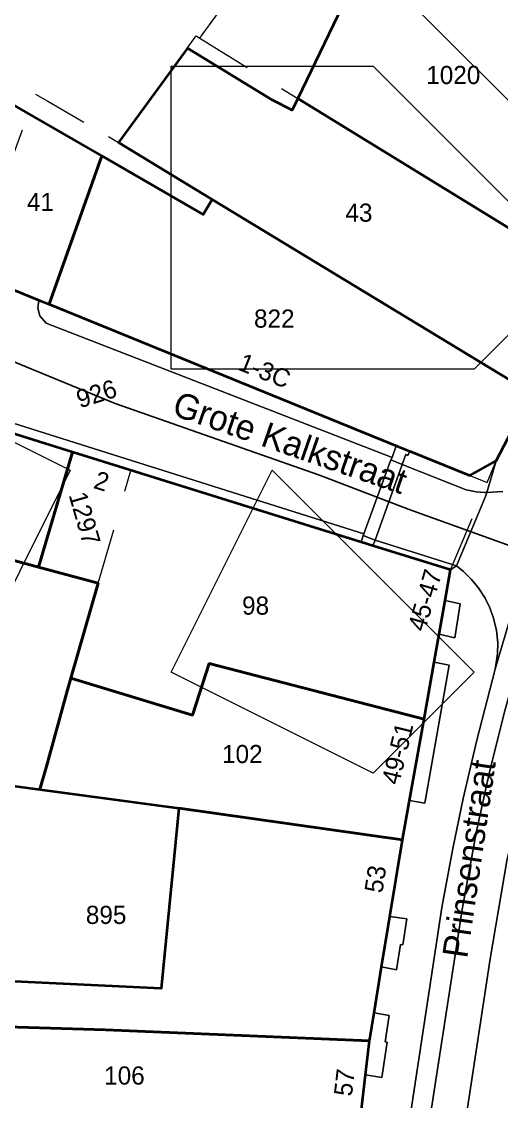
# Model space of a CAD drawing. Header units: metres. Extents: x 0 to 105485, y 0 to 425721.
# Drawn here: x 104725.1 to 104748.9, y 425176.3 to 425229.7 of the extents above; entities that cross this region are included whole.
import ezdxf
from ezdxf.enums import TextEntityAlignment as Align

# ---------------------------------------------------------------- set-up
doc = ezdxf.new("R2010")
doc.units = ezdxf.units.M
doc.header["$MEASUREMENT"] = 0
doc.linetypes.add('KG-PERCEEL-SO', pattern=[19, 5.5, -4, 5.5, -4])
for name, color, linetype, lineweight in [('B-XX-IE-MEUBILAIR-G', 7, 'Continuous', 18), ('B-XX-KG-GRENS_PERCEEL-G', 150, 'KG-PERCEEL-SO', 18), ('B-XX-KG-GRENS_PERCEEL-T', 150, 'KG-PERCEEL-SO', 18), ('B-XX-OG-BEBOUWING-G', 7, 'Continuous', 35), ('B-XX-OG-BEBOUWING_HUISNUMMER-T', 7, 'Continuous', 18), ('B-XX-OG-BEBOUWING_STRAATNAAM-T', 7, 'Continuous', 18), ('B-XX-OG-GRENS-G', 7, 'Continuous', 18), ('B-XX-OG-TERREIN_ERF-G', 7, 'Continuous', 18), ('B-XX-VH-GESLOTENVERHARDING_BETON-G', 10, 'Continuous', 18), ('B-XX-VH-OPENVERHARDING-G', 90, 'Continuous', 18)]:
    doc.layers.add(name, color=color, linetype=linetype, lineweight=lineweight)
doc.layers.add('GIS-WEGVAKKEN', color=2, linetype='Continuous')

msp = doc.modelspace()

# ---------------------------------------------------------------- linework, layer by layer
at = {"layer": 'B-XX-IE-MEUBILAIR-G', "color": 0, "true_color": 0x604a38}
for points in [[(104742.617, 425209.031, 3.311), (104742.617, 425209.031, 4.811)], [(104741.688, 425205.407, 3.321), (104741.688, 425205.407, 4.821)], [(104748.021, 425203.968, 3.415), (104748.021, 425203.968, 4.915)], [(104745.575, 425183.68, 3.321), (104745.575, 425183.68, 4.821)]]:
    msp.add_polyline3d(points, dxfattribs=at)
at = {"layer": 'B-XX-KG-GRENS_PERCEEL-G', "ltscale": 0.5, "flags": 128}
for points in [[(104733.92, 425228.894), (104734.041, 425229.06), (104739.579, 425236.665)], [(104729.895, 425223.724), (104732.689, 425227.561), (104733.741, 425229.005)], [(104733.741, 425229.005), (104733.92, 425228.894)], [(104733.92, 425228.894), (104737.568, 425226.636), (104753.398, 425216.935)], [(104722.101, 425228.256), (104725.788, 425226.117)], [(104722.566, 425217.302), (104725.788, 425226.117)], [(104725.788, 425226.117), (104726.387, 425225.77), (104729.402, 425224.021)], [(104726.459, 425215.718), (104729.402, 425224.021)], [(104729.402, 425224.021), (104729.471, 425223.981)], [(104729.471, 425223.981), (104729.895, 425223.724)], [(104729.895, 425223.724), (104740.094, 425217.557), (104750.345, 425211.344)], [(104722.566, 425217.302), (104726.459, 425215.718)], [(104726.459, 425215.718), (104726.559, 425215.677), (104747.281, 425207.239)], [(104748.599, 425207.97), (104750.345, 425211.344)], [(104719.308, 425210.991), (104727.608, 425208.39)], [(104727.608, 425208.39), (104726.73, 425205.482), (104725.923, 425202.706)], [(104727.608, 425208.39), (104730.501, 425207.483)], [(104748.152, 425206.902), (104748.599, 425207.97)], [(104728.89, 425201.904), (104730.501, 425207.483)], [(104730.501, 425207.483), (104730.727, 425207.412), (104746.339, 425202.574)], [(104746.339, 425202.574), (104748.152, 425206.902)], [(104747.281, 425207.239), (104748.152, 425206.902)], [(104717.431, 425205.003), (104725.923, 425202.706)], [(104725.923, 425202.706), (104728.89, 425201.904)], [(104745.021, 425195.184), (104746.339, 425202.574)], [(104727.534, 425197.208), (104728.89, 425201.904)], [(104727.534, 425197.208), (104733.55, 425195.382), (104734.38, 425197.934), (104745.021, 425195.184)], [(104725.995, 425191.701), (104726.379, 425193.015), (104727.369, 425196.638), (104727.534, 425197.208)], [(104743.954, 425189.208), (104745.021, 425195.184)], [(104717.058, 425192.904), (104725.995, 425191.701)], [(104725.995, 425191.701), (104732.877, 425190.774), (104743.954, 425189.208)], [(104742.316, 425179.223), (104743.81, 425188.397), (104743.954, 425189.208)], [(104718.677, 425180.12), (104729.248, 425179.794), (104742.316, 425179.223)], [(104741.819, 425174.912), (104742.316, 425179.223)]]:
    msp.add_lwpolyline(points, dxfattribs=at)
at = {"layer": 'B-XX-OG-BEBOUWING-G', "ltscale": 0.5}
for points in [[(104758.266, 425225.748), (104758.307, 425225.819), (104747.814, 425232.601), (104747.692, 425232.395), (104745.117, 425233.851), (104743.152, 425234.994), (104738.764, 425225.902), (104753.399, 425216.935), (104754.551, 425219.044), (104754.704, 425218.952), (104757.309, 425223.691), (104757.161, 425223.811)], [(104734.531, 425220.911), (104750.335, 425211.324), (104751.58, 425213.603), (104753.399, 425216.935), (104738.764, 425225.902), (104738.487, 425225.329), (104737.525, 425225.815), (104733.302, 425228.402), (104729.894, 425223.723)], [(104729.062, 425223.062), (104721.497, 425227.429), (104716.504, 425219.768), (104725.943, 425215.928), (104726.459, 425215.718)], [(104744.315, 425208.447), (104747.281, 425207.239), (104748.599, 425207.97), (104750.335, 425211.324), (104734.531, 425220.911), (104734.077, 425220.166), (104729.062, 425223.062), (104726.459, 425215.718), (104743.696, 425208.699)], [(104725.923, 425202.706), (104727.608, 425208.39), (104719.283, 425211.001), (104717.515, 425204.98)], [(104728.89, 425201.904), (104727.534, 425197.208), (104733.55, 425195.382), (104734.38, 425197.934), (104745.021, 425195.184), (104745.522, 425197.997), (104745.769, 425199.38), (104746.068, 425201.058), (104746.339, 425202.574), (104742.492, 425203.766), (104741.915, 425203.945), (104727.608, 425208.39), (104725.923, 425202.706)], [(104727.534, 425197.208), (104728.89, 425201.904), (104725.923, 425202.706), (104717.515, 425204.98), (104709.526, 425207.14), (104705.543, 425194.454), (104717.058, 425192.904), (104725.995, 425191.701), (104726.379, 425193.015), (104727.369, 425196.638)], [(104745.021, 425195.184), (104734.38, 425197.934), (104733.55, 425195.382), (104727.534, 425197.208), (104727.369, 425196.638), (104726.379, 425193.015), (104725.995, 425191.701), (104732.877, 425190.774), (104743.955, 425189.208), (104744.303, 425191.157)], [(104743.331, 425185.406), (104743.955, 425189.208), (104732.877, 425190.774), (104732.009, 425181.85), (104716.057, 425182.612), (104715.837, 425180.316), (104717.55, 425180.155), (104718.677, 425180.119), (104721.612, 425180.028), (104729.248, 425179.794), (104742.32, 425179.247), (104742.548, 425180.636), (104742.923, 425182.921)], [(104742.125, 425177.564), (104742.32, 425179.247), (104729.248, 425179.794), (104721.612, 425180.028), (104721.108, 425175.723), (104724.331, 425175.588), (104741.819, 425174.912), (104741.829, 425174.998)]]:
    msp.add_lwpolyline(points, close=True, dxfattribs=at)
at = {"layer": 'B-XX-OG-GRENS-G'}
for points in [[(104747.5, 425237.5, 3.094), (104757.5, 425227.5, 3.408), (104752.5, 425222.5, 3.38), (104742.5, 425232.5, 3.138)], [(104732.5, 425227.5, 2.914), (104737.5, 425227.5, 3.119), (104742.5, 425227.5, 3.102), (104752.5, 425217.5, 3.396), (104747.5, 425212.5, 3.477), (104742.5, 425212.5, 3.391), (104737.5, 425212.5, 3.305), (104732.5, 425212.5, 3.037)], [(104717.5, 425212.5, 2.732), (104727.5, 425207.5, 2.924), (104722.5, 425197.5, 3.159), (104717.5, 425192.5, 3.468), (104707.5, 425202.5, 2.835)], [(104737.5, 425207.5, 3.225), (104747.5, 425197.5, 3.348), (104742.5, 425192.5, 3.495), (104732.5, 425197.5, 3.362)]]:
    msp.add_polyline3d(points, close=True, dxfattribs=at)
at = {"layer": 'B-XX-OG-TERREIN_ERF-G', "ltscale": 0.5}
msp.add_lwpolyline([(104721.497, 425227.429), (104729.062, 425223.062), (104734.077, 425220.166), (104734.531, 425220.911), (104729.894, 425223.723), (104733.302, 425228.402), (104737.525, 425225.815), (104738.487, 425225.329), (104738.764, 425225.902), (104743.152, 425234.994)], dxfattribs=at)
msp.add_lwpolyline([(104732.877, 425190.774), (104725.995, 425191.701), (104717.058, 425192.904), (104716.057, 425182.612), (104732.009, 425181.85)], close=True, dxfattribs=at)
at = {"layer": 'B-XX-VH-GESLOTENVERHARDING_BETON-G', "ltscale": 0.5}
for points in [[(104746.816, 425200.889), (104746.068, 425201.058), (104745.769, 425199.38), (104746.542, 425199.208)], [(104746.268, 425197.85), (104745.522, 425197.997), (104745.021, 425195.184), (104744.303, 425191.157), (104745.063, 425191.026)], [(104744.161, 425185.298), (104743.331, 425185.406), (104742.923, 425182.921), (104743.665, 425182.765), (104743.85, 425184.018), (104743.963, 425184.007)], [(104743.188, 425179.194), (104743.103, 425179.201), (104743.293, 425180.508), (104742.548, 425180.636), (104742.32, 425179.247), (104742.125, 425177.564), (104742.929, 425177.439)]]:
    msp.add_lwpolyline(points, close=True, dxfattribs=at)
at = {"layer": 'B-XX-VH-OPENVERHARDING-G', "ltscale": 0.5}
for points in [[(104766.304, 425237.828), (104759.414, 425223.555), (104755.371, 425215.179), (104753.954, 425212.198), (104752.722, 425209.378), (104751.576, 425206.704), (104750.391, 425203.542), (104749.328, 425200.336), (104748.547, 425197.659), (104747.633, 425194.142), (104746.957, 425191.258), (104746.439, 425188.773), (104745.906, 425185.859), (104745.575, 425183.68), (104743.459, 425169.761)], [(104767.203, 425237.395), (104760.27, 425223.114), (104754.873, 425211.842), (104753.553, 425208.851), (104752.747, 425206.914), (104751.687, 425204.174), (104750.713, 425201.445), (104749.828, 425198.529), (104749.019, 425195.591), (104748.285, 425192.634), (104747.622, 425189.629), (104746.918, 425185.854), (104744.399, 425169.515)], [(104744.399, 425169.515), (104746.918, 425185.854), (104747.622, 425189.629), (104748.285, 425192.634), (104749.019, 425195.591), (104749.828, 425198.529), (104750.713, 425201.445), (104751.687, 425204.174), (104752.747, 425206.914), (104753.553, 425208.851), (104754.873, 425211.842), (104760.27, 425223.114), (104767.203, 425237.395)], [(104750.335, 425211.324), (104748.599, 425207.97), (104748.131, 425206.405), (104748.916, 425206.444)], [(104748.916, 425206.444), (104748.131, 425206.405), (104748.072, 425206.206), (104746.625, 425202.773), (104746.632, 425202.771), (104746.98, 425202.49), (104747.363, 425202.114), (104747.703, 425201.699), (104748.041, 425201.172), (104748.277, 425200.689), (104748.46, 425200.184), (104748.603, 425199.574), (104748.669, 425198.952), (104748.663, 425198.415), (104748.547, 425197.659), (104749.328, 425200.336)], [(104743.459, 425169.761), (104745.575, 425183.68), (104745.906, 425185.859), (104746.439, 425188.773), (104746.957, 425191.258), (104747.633, 425194.142), (104748.547, 425197.659), (104748.663, 425198.415), (104748.669, 425198.952), (104748.603, 425199.574), (104748.46, 425200.184), (104748.277, 425200.689), (104748.041, 425201.172), (104747.703, 425201.699), (104747.363, 425202.114), (104746.98, 425202.49), (104746.632, 425202.771), (104746.625, 425202.773), (104746.339, 425202.574), (104746.068, 425201.058), (104746.816, 425200.889), (104746.542, 425199.208), (104745.769, 425199.38), (104745.522, 425197.997), (104746.268, 425197.85), (104745.063, 425191.026), (104744.303, 425191.157), (104743.955, 425189.208), (104743.331, 425185.406), (104744.161, 425185.298), (104743.963, 425184.007), (104743.85, 425184.018), (104743.665, 425182.765), (104742.923, 425182.921), (104742.548, 425180.636), (104743.293, 425180.508), (104743.103, 425179.201), (104743.188, 425179.194), (104742.929, 425177.439), (104742.125, 425177.564), (104741.829, 425174.998)]]:
    msp.add_lwpolyline(points, dxfattribs=at)
for points in [[(104743.384, 425208.018), (104743.436, 425208.137), (104726.308, 425214.783), (104725.995, 425215.148), (104725.89, 425215.533), (104725.943, 425215.928), (104716.504, 425219.768), (104715.299, 425218.441), (104712.214, 425219.545), (104710.016, 425220.074), (104709.184, 425220.232), (104705.043, 425216.028), (104711.699, 425213.928), (104711.897, 425213.865), (104742.042, 425204.351)], [(104726.459, 425215.718), (104725.943, 425215.928), (104725.89, 425215.533), (104725.995, 425215.148), (104726.308, 425214.783), (104743.436, 425208.137), (104743.629, 425208.669), (104743.696, 425208.699)], [(104742.042, 425204.351), (104711.897, 425213.865), (104711.699, 425213.928), (104711.294, 425212.663), (104712.324, 425213.183), (104719.283, 425211.001), (104727.608, 425208.39), (104741.915, 425203.945), (104742.015, 425204.278)], [(104744.127, 425208.274), (104744.225, 425208.224), (104744.315, 425208.447), (104743.696, 425208.699), (104743.629, 425208.669), (104743.436, 425208.137), (104743.384, 425208.018), (104743.946, 425207.793)], [(104744.315, 425208.447), (104744.225, 425208.224), (104744.127, 425208.274), (104743.946, 425207.793), (104747.111, 425206.527), (104747.6, 425206.437), (104748.039, 425206.4), (104748.131, 425206.405), (104748.599, 425207.97), (104747.281, 425207.239)], [(104743.946, 425207.793), (104743.384, 425208.018), (104742.042, 425204.351), (104742.015, 425204.278), (104742.594, 425204.043)], [(104748.072, 425206.206), (104748.131, 425206.405), (104748.039, 425206.4), (104747.6, 425206.437), (104747.111, 425206.527), (104743.946, 425207.793), (104742.594, 425204.043), (104746.625, 425202.773)], [(104742.594, 425204.043), (104742.015, 425204.278), (104741.915, 425203.945), (104742.492, 425203.766)], [(104742.594, 425204.043), (104742.492, 425203.766), (104746.339, 425202.574), (104746.625, 425202.773)]]:
    msp.add_lwpolyline(points, close=True, dxfattribs=at)
at = {"layer": 'GIS-WEGVAKKEN'}
for points in [[(104706.318, 425219.066), (104713.07, 425216.35), (104720.42, 425214.63), (104729.73, 425210.81), (104739.84, 425207.26), (104744.28, 425205.56), (104753.235, 425202.346)], [(104743.228, 425150), (104743.3, 425150.42), (104748.29, 425183.31), (104749.12, 425188.17), (104750.76, 425195.28), (104753.235, 425202.346)]]:
    msp.add_lwpolyline(points, dxfattribs=at)

# ---------------------------------------------------------------- texts
at = {"layer": 'B-XX-KG-GRENS_PERCEEL-T'}
for s, p in [('1020', (104746.47, 425227.07)), ('41', (104726.028, 425220.784)), ('43', (104741.797, 425220.256)), ('822', (104737.606, 425215.011)), ('98', (104736.68, 425200.802)), ('102', (104736.022, 425193.453)), ('895', (104729.278, 425185.491)), ('106', (104730.185, 425177.538))]:
    msp.add_text(s, height=0.9, dxfattribs=at).set_placement(p, align=Align.MIDDLE_CENTER)
for s, rotation, p in [('926', 17.5, (104728.801, 425211.291)), ('1297', 286, (104728.22, 425205.117))]:
    msp.add_text(s, height=0.9, rotation=rotation, dxfattribs=at).set_placement(p, align=Align.MIDDLE_CENTER)
at = {"layer": 'B-XX-OG-BEBOUWING_HUISNUMMER-T'}
for s, rotation, p in [('1-3C', 338.4, (104737.132, 425212.431)), ('2', 342.7, (104729.06, 425206.962)), ('45-47', 73.7, (104745.062, 425201.07)), ('49-51', 76.5, (104743.704, 425193.485)), ('53', 81.2, (104742.612, 425187.264)), ('57', 83.4, (104741.075, 425177.193))]:
    msp.add_text(s, height=0.9, rotation=rotation, dxfattribs=at).set_placement(p, align=Align.MIDDLE_CENTER)
at = {"layer": 'B-XX-OG-BEBOUWING_STRAATNAAM-T'}
for s, rotation, p in [('Grote Kalkstraat', 340.9, (104738.39, 425208.873)), ('Prinsenstraat', 81.7, (104747.249, 425188.264))]:
    msp.add_text(s, height=1.25, rotation=rotation, dxfattribs=at).set_placement(p, align=Align.MIDDLE_CENTER)

doc.saveas('drawing.dxf')
